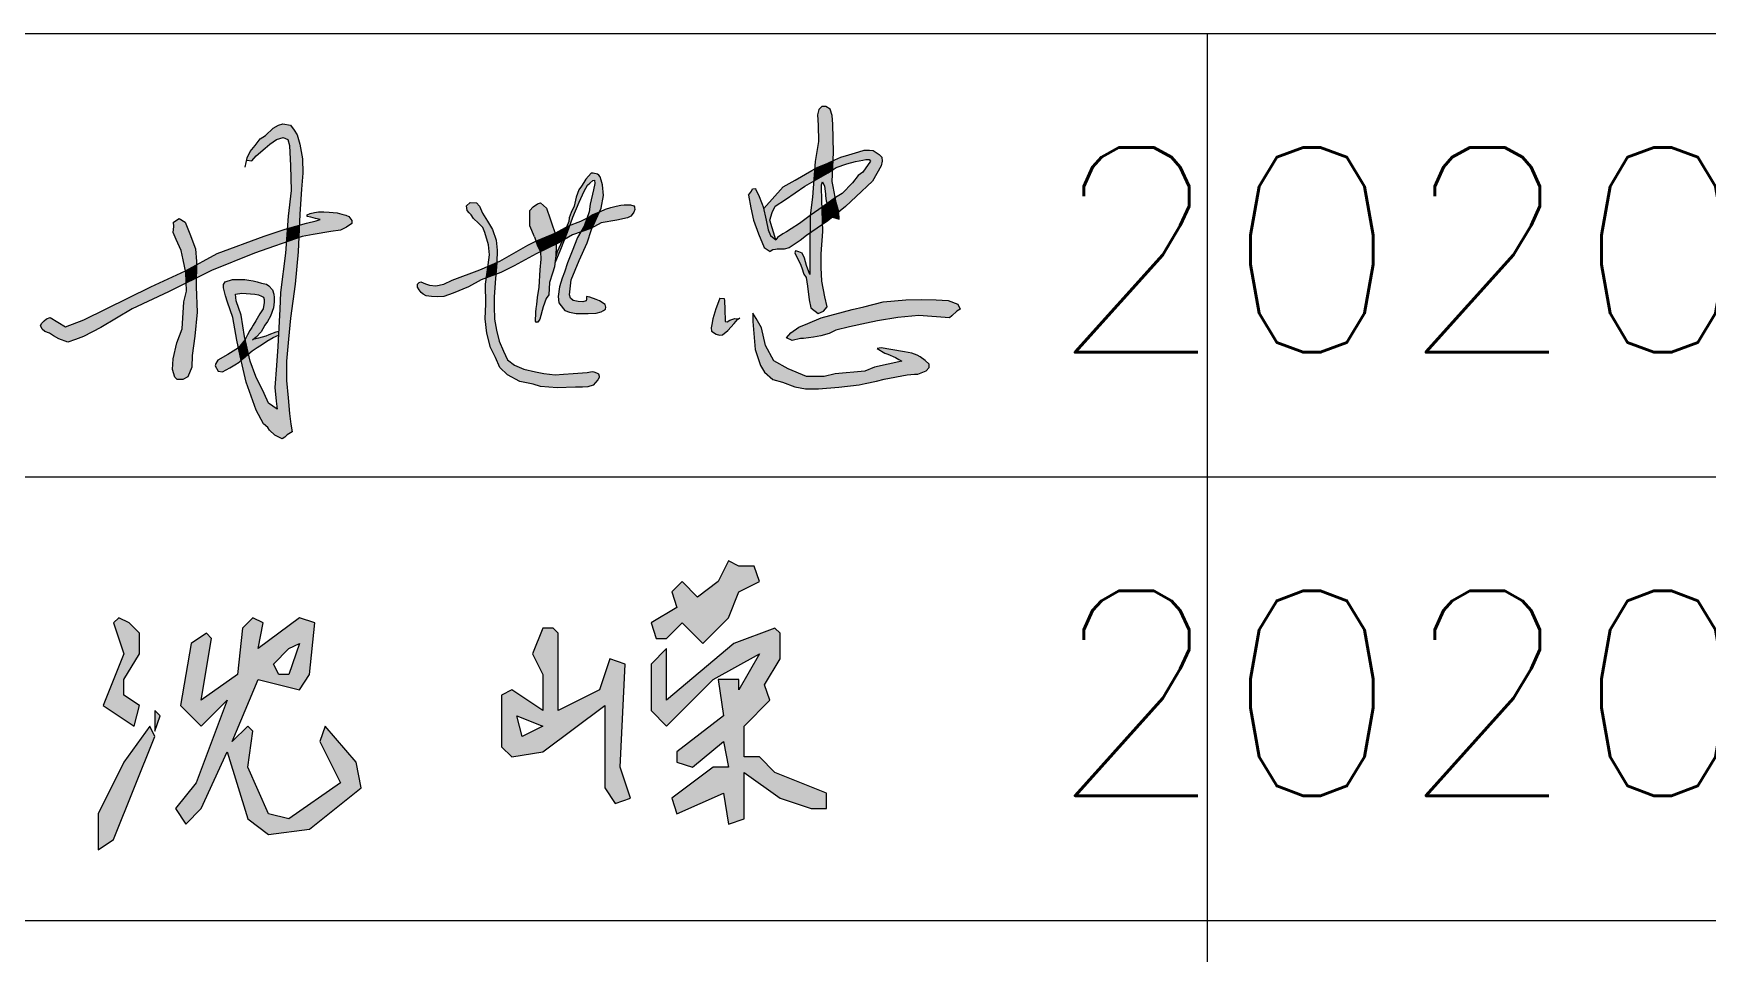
# Model space of a CAD drawing. Header units: millimetres. Extents: x 865490 to 879904, y 39442 to 44891.
# Drawn here: x 869411.67 to 869436.21, y 39489.41 to 39502.9 of the extents above; entities that cross this region are included whole.
import ezdxf
from ezdxf.enums import TextEntityAlignment as Align

# ---------------------------------------------------------------- set-up
doc = ezdxf.new("R2010")
doc.units = ezdxf.units.MM
doc.header["$LTSCALE"] = 1000
doc.header["$MEASUREMENT"] = 0
doc.layers.add('HATCH', color=8, linetype='Continuous')
doc.styles.add('ECEC_TQ', font='txt_l.shx', dxfattribs={"bigfont": 'hztxt_l.shx'})

msp = doc.modelspace()

# ---------------------------------------------------------------- hatches: boundary and pattern name
at = {"linetype": 'Continuous'}
h = msp.add_hatch(color=256, dxfattribs=at)
h.paths.add_polyline_path([(869420.047, 39493.051), (869420.047, 39491.841), (869420.198, 39491.614), (869420.425, 39491.69), (869420.274, 39492.144), (869420.349, 39493.656), (869420.123, 39493.732), (869419.971, 39493.278), (869419.366, 39492.975), (869419.366, 39494.11), (869419.291, 39494.185), (869419.139, 39494.185), (869418.988, 39493.807), (869419.139, 39493.505), (869419.139, 39492.975), (869418.686, 39493.278), (869418.534, 39493.202), (869418.534, 39492.446), (869418.686, 39492.295), (869419.139, 39492.37)])
h.paths.add_polyline_path([(869419.139, 39492.749), (869418.837, 39492.597), (869418.761, 39492.9)], flags=16)
h.paths.add_polyline_path([(869421.862, 39494.337), (869422.013, 39494.715), (869422.316, 39494.866), (869422.24, 39495.093), (869422.013, 39495.093), (869421.862, 39495.169), (869421.711, 39494.866), (869421.408, 39494.639), (869421.181, 39494.866), (869421.03, 39494.715), (869421.106, 39494.488), (869420.728, 39494.261), (869420.803, 39494.034), (869420.954, 39494.034), (869421.181, 39494.261), (869421.484, 39493.959)])
h.paths.add_polyline_path([(869422.618, 39493.732), (869422.618, 39494.11), (869422.543, 39494.185), (869421.938, 39493.959), (869420.954, 39493.127), (869420.954, 39493.883), (869420.728, 39493.656), (869420.728, 39492.975), (869420.954, 39492.749), (869421.635, 39493.429), (869422.316, 39493.807), (869422.013, 39493.278), (869422.013, 39493.429), (869421.711, 39493.429), (869421.786, 39492.9), (869421.106, 39492.37), (869421.106, 39492.219), (869421.333, 39492.144), (869421.786, 39492.522), (869421.862, 39492.144), (869421.635, 39492.144), (869421.03, 39491.69), (869421.106, 39491.463), (869421.786, 39491.765), (869421.862, 39491.312), (869422.089, 39491.387), (869422.089, 39492.068), (869422.618, 39491.69), (869423.072, 39491.539), (869423.299, 39491.539), (869423.299, 39491.765), (869422.543, 39492.068), (869422.316, 39492.295), (869422.089, 39492.295), (869422.089, 39492.749), (869422.467, 39493.127), (869422.391, 39493.354)])
h = msp.add_hatch(color=256, dxfattribs=at)
h.paths.add_polyline_path([(869412.999, 39493.202), (869412.999, 39493.429), (869413.226, 39493.807), (869413.226, 39494.11), (869413.075, 39494.261), (869412.924, 39494.337), (869412.848, 39494.261), (869412.999, 39493.807), (869412.697, 39493.051), (869413.151, 39492.749), (869413.226, 39493.051)])
h.paths.add_polyline_path([(869413.529, 39492.9), (869413.453, 39492.975), (869413.453, 39492.673)])
h.paths.add_polyline_path([(869413.453, 39492.597), (869413.378, 39492.749), (869412.999, 39492.219), (869412.621, 39491.463), (869412.621, 39490.934), (869412.848, 39491.085)])
h.paths.add_polyline_path([(869414.966, 39493.429), (869415.571, 39493.278), (869415.722, 39493.505), (869415.798, 39494.261), (869415.571, 39494.337), (869414.966, 39493.883), (869415.041, 39494.261), (869414.89, 39494.337), (869414.739, 39494.185), (869414.663, 39493.505), (869414.134, 39493.127), (869414.285, 39494.034), (869414.209, 39494.11), (869413.983, 39493.959), (869413.831, 39493.051), (869414.134, 39492.749), (869414.512, 39493.127), (869414.058, 39491.917), (869413.756, 39491.539), (869413.907, 39491.312), (869414.134, 39491.539), (869414.512, 39492.37), (869414.814, 39491.387), (869415.117, 39491.16), (869415.722, 39491.236), (869416.478, 39491.841), (869416.403, 39492.219), (869415.949, 39492.749), (869415.873, 39492.522), (869416.176, 39491.917), (869415.419, 39491.387), (869415.117, 39491.463), (869414.814, 39492.144), (869414.89, 39492.673), (869414.814, 39492.749), (869414.588, 39492.522)])
h.paths.add_polyline_path([(869415.193, 39493.656), (869415.419, 39493.883), (869415.571, 39493.959), (869415.419, 39493.505), (869415.268, 39493.505)], flags=16)
at = {"layer": 'HATCH'}
for points in [[(869423.393, 39501.568), (869423.382, 39501.697), (869423.351, 39501.789), (869423.288, 39501.831), (869423.228, 39501.831), (869423.186, 39501.785), (869423.168, 39501.708), (869423.175, 39501.557), (869423.182, 39501.315), (869423.133, 39501.025), (869423.125, 39500.914), (869423.172, 39500.94), (869423.316, 39500.999), (869423.394, 39501.037), (869423.4, 39501.154)], [(869415.601, 39500.619), (869415.622, 39500.854), (869415.619, 39501.06), (869415.579, 39501.279), (869415.537, 39501.415), (869415.497, 39501.484), (869415.44, 39501.554), (869415.328, 39501.575), (869415.264, 39501.556), (869415.189, 39501.511), (869415.074, 39501.404), (869414.997, 39501.353), (869414.925, 39501.26), (869414.85, 39501.172), (869414.807, 39501.076), (869414.799, 39501.041), (869414.873, 39501.033), (869414.937, 39501.108), (869415.068, 39501.219), (869415.136, 39501.279), (869415.237, 39501.347), (869415.335, 39501.374), (869415.402, 39501.347), (869415.429, 39501.259), (869415.442, 39500.959), (869415.449, 39500.599), (869415.405, 39500.22), (869415.393, 39500.04), (869415.571, 39500.091), (869415.577, 39500.249)], [(869423.394, 39501.037), (869423.316, 39500.999), (869423.172, 39500.94), (869423.125, 39500.914), (869423.112, 39500.737), (869423.324, 39500.859), (869423.387, 39500.9)], [(869424.107, 39501.085), (869424.068, 39501.127), (869423.98, 39501.184), (869423.928, 39501.19), (869423.851, 39501.187), (869423.77, 39501.165), (869423.624, 39501.121), (869423.51, 39501.089), (869423.421, 39501.05), (869423.394, 39501.037), (869423.387, 39500.9), (869423.441, 39500.935), (869423.596, 39500.988), (869423.722, 39501.021), (869423.83, 39501.044), (869423.876, 39501.052), (869423.925, 39501.051), (869423.942, 39501.026), (869423.831, 39500.866), (869423.764, 39500.816), (869423.677, 39500.712), (869423.529, 39500.555), (869423.428, 39500.495), (869423.442, 39500.424), (869423.48, 39500.286), (869423.575, 39500.363), (869423.734, 39500.509), (869423.974, 39500.737), (869424.098, 39500.96), (869424.114, 39501.03)], [(869419.671, 39500.426), (869419.744, 39500.586), (869419.793, 39500.677), (869419.829, 39500.708), (869419.871, 39500.743), (869419.896, 39500.748), (869419.904, 39500.7), (869419.885, 39500.606), (869419.833, 39500.399), (869419.819, 39500.284), (869419.789, 39500.197), (869419.803, 39500.204), (869419.873, 39500.244), (869419.97, 39500.285), (869419.994, 39500.339), (869420.031, 39500.524), (869420.015, 39500.679), (869419.996, 39500.752), (869419.979, 39500.796), (869419.961, 39500.821), (869419.941, 39500.836), (869419.88, 39500.854), (869419.849, 39500.854), (869419.772, 39500.765), (869419.74, 39500.717), (869419.707, 39500.663), (869419.669, 39500.606), (869419.628, 39500.498), (869419.598, 39500.369), (869419.555, 39500.274), (869419.525, 39500.199), (869419.52, 39500.142), (869419.488, 39500.062), (869419.516, 39500.078), (869419.535, 39500.085), (869419.578, 39500.207)], [(869422.698, 39500.468), (869422.981, 39500.661), (869423.112, 39500.737), (869423.125, 39500.914), (869423.082, 39500.889), (869422.837, 39500.749), (869422.662, 39500.653), (869422.377, 39500.333), (869422.416, 39500.165), (869422.444, 39500.023), (869422.478, 39499.938), (869422.555, 39499.877), (869422.467, 39500.161), (869422.5, 39500.277), (869422.545, 39500.367)], [(869423.387, 39500.9), (869423.324, 39500.859), (869423.112, 39500.737), (869423.095, 39500.498), (869423.059, 39500.234), (869423.233, 39500.351), (869423.229, 39500.463), (869423.224, 39500.646), (869423.226, 39500.679), (869423.241, 39500.725), (869423.269, 39500.661), (869423.282, 39500.55), (869423.284, 39500.52), (869423.291, 39500.447), (869423.306, 39500.404), (869423.428, 39500.495), (869423.396, 39500.655), (869423.379, 39500.732)], [(869422.371, 39500.361), (869422.355, 39500.4), (869422.3, 39500.536), (869422.264, 39500.606), (869422.256, 39500.628), (869422.213, 39500.621), (869422.197, 39500.589), (869422.155, 39500.531), (869422.187, 39500.344), (869422.23, 39500.162), (869422.302, 39499.964), (869422.383, 39499.762), (869422.47, 39499.704), (869422.512, 39499.73), (869422.548, 39499.735), (869422.573, 39499.737), (869422.624, 39499.737), (869422.678, 39499.738), (869422.75, 39499.758), (869422.911, 39499.863), (869423.005, 39499.94), (869423.058, 39499.976), (869423.059, 39500.234), (869422.901, 39500.112), (869422.782, 39500.038), (869422.712, 39499.994), (869422.656, 39499.964), (869422.582, 39499.91), (869422.555, 39499.877), (869422.478, 39499.938), (869422.444, 39500.023), (869422.416, 39500.165)], [(869416.264, 39500.063), (869416.338, 39500.114), (869416.34, 39500.157), (869416.297, 39500.215), (869416.251, 39500.238), (869416.193, 39500.252), (869416.125, 39500.269), (869416.01, 39500.281), (869415.93, 39500.285), (869415.853, 39500.285), (869415.793, 39500.275), (869415.732, 39500.262), (869415.684, 39500.242), (869415.688, 39500.217), (869415.74, 39500.205), (869415.808, 39500.188), (869415.878, 39500.174), (869415.816, 39500.155), (869415.674, 39500.12), (869415.571, 39500.091), (869415.564, 39499.906), (869415.61, 39499.922), (869415.773, 39499.955), (869416.031, 39499.999), (869416.173, 39500.015)], [(869418.454, 39499.871), (869418.402, 39500.028), (869418.328, 39500.15), (869418.258, 39500.264), (869418.211, 39500.369), (869418.169, 39500.417), (869418.073, 39500.422), (869418.02, 39500.373), (869418.03, 39500.307), (869418.06, 39500.273), (869418.088, 39500.242), (869418.125, 39500.189), (869418.195, 39500.118), (869418.261, 39500.056), (869418.292, 39499.981), (869418.346, 39499.804), (869418.359, 39499.653), (869418.339, 39499.509), (869418.337, 39499.489), (869418.464, 39499.543), (869418.469, 39499.722)], [(869419.248, 39500.184), (869419.196, 39500.341), (869419.104, 39500.417), (869419.06, 39500.405), (869418.996, 39500.357), (869418.951, 39500.305), (869418.951, 39500.22), (869418.951, 39500.08), (869419.016, 39499.92), (869419.039, 39499.853), (869419.049, 39499.858), (869419.319, 39499.972)], [(869419.97, 39500.285), (869419.873, 39500.244), (869419.803, 39500.204), (869419.789, 39500.197), (869419.747, 39500.076), (869419.697, 39499.989), (869419.844, 39500.041), (869419.868, 39500.053)], [(869420.381, 39500.199), (869420.429, 39500.224), (869420.45, 39500.246), (869420.472, 39500.282), (869420.487, 39500.32), (869420.486, 39500.348), (869420.483, 39500.359), (869420.473, 39500.372), (869420.426, 39500.388), (869420.333, 39500.388), (869420.283, 39500.381), (869420.213, 39500.368), (869420.136, 39500.351), (869420.06, 39500.324), (869419.983, 39500.291), (869419.97, 39500.285), (869419.868, 39500.053), (869419.995, 39500.122), (869420.223, 39500.165)], [(869423.233, 39500.351), (869423.059, 39500.234), (869423.058, 39499.976), (869423.24, 39500.101)], [(869423.337, 39500.27), (869423.304, 39500.385), (869423.306, 39500.404), (869423.25, 39500.363), (869423.233, 39500.351), (869423.24, 39500.101), (869423.317, 39500.154), (869423.386, 39500.209)], [(869423.442, 39500.424), (869423.428, 39500.495), (869423.428, 39500.495), (869423.306, 39500.404), (869423.304, 39500.385), (869423.337, 39500.27), (869423.386, 39500.209), (869423.48, 39500.286)], [(869423.48, 39500.286), (869423.386, 39500.209), (869423.484, 39500.179)], [(869414.051, 39499.743), (869413.967, 39499.965), (869413.897, 39500.132), (869413.809, 39500.188), (869413.727, 39500.132), (869413.732, 39500.069), (869413.721, 39499.981), (869413.764, 39499.882), (869413.839, 39499.717), (869413.868, 39499.583), (869413.903, 39499.419), (869414.063, 39499.508), (869414.064, 39499.559)], [(869414.912, 39499.681), (869415.379, 39499.843), (869415.393, 39500.04), (869415.364, 39500.031), (869415.057, 39499.93), (869414.368, 39499.676), (869414.063, 39499.508), (869414.06, 39499.314), (869414.283, 39499.425)], [(869415.571, 39500.091), (869415.393, 39500.04), (869415.379, 39499.843), (869415.564, 39499.906)], [(869419.488, 39500.062), (869419.332, 39499.978), (869419.319, 39499.972), (869419.34, 39499.91), (869419.337, 39499.814), (869419.374, 39499.832), (869419.425, 39499.861)], [(869419.791, 39499.83), (869419.855, 39500.026), (869419.868, 39500.053), (869419.844, 39500.041), (869419.697, 39499.989), (869419.649, 39499.907), (869419.571, 39499.708), (869419.5, 39499.539), (869419.456, 39499.402), (869419.421, 39499.315), (869419.382, 39499.188), (869419.366, 39499.046), (869419.375, 39498.951), (869419.442, 39498.865), (869419.463, 39498.839), (869419.531, 39498.813), (869419.63, 39498.795), (869419.696, 39498.794), (869419.804, 39498.794), (869419.922, 39498.798), (869419.993, 39498.821), (869420.028, 39498.837), (869420.058, 39498.857), (869420.063, 39498.888), (869420.055, 39498.925), (869419.973, 39498.981), (869419.924, 39499), (869419.83, 39499.035), (869419.779, 39499.043), (869419.779, 39499.004), (869419.776, 39498.98), (869419.724, 39498.967), (869419.656, 39498.969), (869419.586, 39498.988), (869419.548, 39499.018), (869419.532, 39499.068), (869419.556, 39499.288), (869419.674, 39499.574)], [(869419.535, 39500.085), (869419.516, 39500.078), (869419.488, 39500.062), (869419.425, 39499.861), (869419.457, 39499.879), (869419.5, 39499.987)], [(869419.747, 39500.076), (869419.789, 39500.197), (869419.699, 39500.148), (869419.535, 39500.085), (869419.5, 39499.987), (869419.457, 39499.879), (869419.577, 39499.947), (869419.697, 39499.989)], [(869423.243, 39499.995), (869423.24, 39500.101), (869423.058, 39499.976), (869423.056, 39499.708), (869423.055, 39499.495), (869423.056, 39499.365), (869423.004, 39499.498), (869422.975, 39499.605), (869422.94, 39499.68), (869422.892, 39499.7), (869422.865, 39499.711), (869422.844, 39499.714), (869422.836, 39499.684), (869422.852, 39499.639), (869422.911, 39499.527), (869422.938, 39499.467), (869422.968, 39499.372), (869423.002, 39499.322), (869423.018, 39499.195), (869423.046, 39498.996), (869423.069, 39498.879), (869423.174, 39498.795), (869423.255, 39498.831), (869423.31, 39498.895), (869423.275, 39499.042), (869423.229, 39499.271), (869423.218, 39499.47), (869423.218, 39499.671)], [(869414.85, 39498.096), (869414.826, 39498.201), (869414.75, 39498.136), (869414.717, 39498.108), (869414.718, 39498.107), (869414.793, 39497.789), (869414.937, 39497.377), (869415.046, 39497.177), (869415.108, 39497.124), (869415.134, 39497.083), (869415.211, 39497.014), (869415.321, 39496.959), (869415.359, 39496.984), (869415.394, 39497.017), (869415.467, 39497.062), (869415.445, 39497.171), (869415.428, 39497.332), (869415.409, 39497.559), (869415.381, 39497.812), (869415.384, 39498.098), (869415.413, 39498.42), (869415.441, 39498.728), (869415.51, 39499.223), (869415.556, 39499.699), (869415.564, 39499.906), (869415.379, 39499.843), (869415.368, 39499.68), (869415.294, 39499.103), (869415.287, 39498.86), (869415.277, 39498.678), (869415.257, 39498.313), (869415.237, 39498.034), (869415.214, 39497.713), (869415.233, 39497.511), (869415.247, 39497.393), (869415.12, 39497.483), (869415.055, 39497.625), (869414.935, 39497.872)], [(869419.041, 39499.669), (869419.104, 39499.7), (869419.061, 39499.787), (869419.039, 39499.853), (869418.922, 39499.796), (869418.51, 39499.563), (869418.464, 39499.543), (869418.452, 39499.371), (869418.523, 39499.397), (869418.72, 39499.495)], [(869419.332, 39499.647), (869419.337, 39499.814), (869419.104, 39499.7), (869419.11, 39499.591), (869419.095, 39499.433), (869419.08, 39499.181), (869419.055, 39499.029), (869419.047, 39498.926), (869419.036, 39498.868), (869419.034, 39498.817), (869419.034, 39498.773), (869419.028, 39498.716), (869419.029, 39498.688), (869419.033, 39498.675), (869419.041, 39498.668), (869419.067, 39498.67), (869419.097, 39498.713), (869419.146, 39498.894), (869419.188, 39499.014), (869419.228, 39499.07), (869419.24, 39499.251), (869419.28, 39499.387), (869419.312, 39499.479)], [(869419.34, 39499.91), (869419.319, 39499.972), (869419.049, 39499.858), (869419.039, 39499.853), (869419.061, 39499.787), (869419.104, 39499.7), (869419.337, 39499.814)], [(869419.457, 39499.879), (869419.425, 39499.861), (869419.352, 39499.697), (869419.331, 39499.632), (869419.32, 39499.538), (869419.402, 39499.738)], [(869418.464, 39499.543), (869418.337, 39499.489), (869418.313, 39499.319), (869418.452, 39499.371)], [(869413.119, 39498.865), (869413.651, 39499.111), (869413.912, 39499.241), (869413.908, 39499.396), (869413.903, 39499.419), (869413.392, 39499.188), (869412.412, 39498.704), (869412.143, 39498.601), (869411.92, 39498.739), (869411.867, 39498.716), (869411.832, 39498.69), (869411.797, 39498.655), (869411.778, 39498.618), (869411.803, 39498.564), (869411.842, 39498.533), (869411.908, 39498.506), (869411.968, 39498.467), (869412.044, 39498.424), (869412.178, 39498.376), (869412.29, 39498.414), (869412.409, 39498.457), (869412.663, 39498.589)], [(869414.073, 39498.814), (869414.057, 39499.188), (869414.06, 39499.314), (869413.912, 39499.241), (869413.915, 39499.125), (869413.877, 39498.967), (869413.852, 39498.569), (869413.773, 39498.364), (869413.721, 39498.132), (869413.712, 39497.974), (869413.746, 39497.861), (869413.778, 39497.83), (869413.863, 39497.83), (869413.938, 39497.866), (869413.994, 39498.01), (869413.999, 39498.179), (869414.039, 39498.463)], [(869414.063, 39499.508), (869413.903, 39499.419), (869413.908, 39499.396), (869413.912, 39499.241), (869414.06, 39499.314)], [(869415.126, 39499.201), (869415.088, 39499.224), (869415.018, 39499.241), (869414.954, 39499.261), (869414.896, 39499.275), (869414.832, 39499.285), (869414.771, 39499.292), (869414.674, 39499.292), (869414.589, 39499.292), (869414.485, 39499.261), (869414.458, 39499.221), (869414.458, 39499.17), (869414.488, 39499.056), (869414.519, 39498.961), (869414.596, 39498.736), (869414.653, 39498.405), (869414.678, 39498.29), (869414.776, 39498.414), (869414.766, 39498.457), (869414.72, 39498.769), (869414.646, 39498.979), (869414.637, 39499.079), (869414.729, 39499.094), (869414.92, 39499.077), (869414.974, 39499.07), (869415.015, 39499.051), (869415.046, 39499.036), (869415.057, 39499.001), (869415.057, 39498.957), (869415.039, 39498.864), (869414.992, 39498.79), (869414.935, 39498.69), (869414.896, 39498.625), (869414.874, 39498.588), (869414.846, 39498.545), (869414.813, 39498.484), (869414.776, 39498.414), (869414.826, 39498.201), (869414.881, 39498.249), (869414.952, 39498.297), (869415.033, 39498.347), (869415.094, 39498.392), (869415.185, 39498.442), (869415.266, 39498.479), (869415.269, 39498.535), (869415.233, 39498.525), (869415.13, 39498.486), (869415.087, 39498.468), (869414.976, 39498.438), (869414.911, 39498.424), (869414.94, 39498.446), (869415.011, 39498.527), (869415.038, 39498.57), (869415.065, 39498.624), (869415.102, 39498.678), (869415.149, 39498.756), (869415.193, 39498.88), (869415.2, 39498.965), (869415.2, 39499.029), (869415.196, 39499.079), (869415.179, 39499.143)], [(869418.234, 39499.289), (869418.313, 39499.319), (869418.337, 39499.489), (869418.216, 39499.437), (869417.813, 39499.282), (869417.689, 39499.224), (869417.571, 39499.202), (869417.479, 39499.212), (869417.418, 39499.228), (869417.352, 39499.261), (869417.325, 39499.252), (869417.305, 39499.226), (869417.302, 39499.183), (869417.326, 39499.142), (869417.356, 39499.105), (869417.386, 39499.078), (869417.431, 39499.056), (869417.509, 39499.046), (869417.6, 39499.04), (869417.688, 39499.046), (869417.824, 39499.094), (869418.051, 39499.188)], [(869418.426, 39498.897), (869418.428, 39499.037), (869418.443, 39499.244), (869418.452, 39499.371), (869418.313, 39499.319), (869418.3, 39499.224), (869418.306, 39498.939), (869418.296, 39498.715), (869418.317, 39498.506), (869418.374, 39498.298), (869418.444, 39498.15), (869418.509, 39498.003), (869418.622, 39497.897), (869418.803, 39497.8), (869418.996, 39497.758), (869419.107, 39497.723), (869419.352, 39497.708), (869419.619, 39497.715), (869419.723, 39497.717), (869419.798, 39497.722), (869419.876, 39497.746), (869419.948, 39497.822), (869419.966, 39497.858), (869419.966, 39497.875), (869419.954, 39497.912), (869419.926, 39497.926), (869419.89, 39497.939), (869419.862, 39497.944), (869419.791, 39497.932), (869419.587, 39497.918), (869419.444, 39497.905), (869419.321, 39497.894), (869419.156, 39497.914), (869419.033, 39497.94), (869418.861, 39497.98), (869418.723, 39498.036), (869418.622, 39498.114), (869418.562, 39498.241), (869418.499, 39498.388), (869418.462, 39498.552), (869418.432, 39498.711)], [(869421.945, 39498.647), (869421.995, 39498.707), (869422.013, 39498.719), (869421.955, 39498.722), (869421.882, 39498.697), (869421.842, 39498.672), (869421.814, 39498.677), (869421.812, 39498.705), (869421.812, 39498.742), (869421.807, 39498.8), (869421.807, 39498.843), (869421.807, 39498.903), (869421.804, 39498.938), (869421.804, 39498.983), (869421.799, 39499.013), (869421.734, 39499.018), (869421.714, 39498.966), (869421.676, 39498.865), (869421.631, 39498.715), (869421.616, 39498.635), (869421.606, 39498.587), (869421.613, 39498.537), (869421.681, 39498.494), (869421.731, 39498.479), (869421.772, 39498.481), (869421.852, 39498.544)], [(869422.343, 39498.584), (869422.267, 39498.724), (869422.216, 39498.798), (869422.219, 39498.68), (869422.254, 39498.267), (869422.329, 39498.031), (869422.389, 39497.933), (869422.51, 39497.828), (869422.651, 39497.788), (869422.836, 39497.719), (869422.991, 39497.693), (869423.181, 39497.691), (869423.477, 39497.715), (869423.778, 39497.749), (869423.867, 39497.77), (869424.03, 39497.804), (869424.143, 39497.834), (869424.479, 39497.897), (869424.586, 39497.905), (869424.636, 39497.905), (869424.757, 39497.957), (869424.803, 39498.006), (869424.805, 39498.054), (869424.743, 39498.104), (869424.672, 39498.159), (869424.626, 39498.187), (869424.549, 39498.213), (869424.442, 39498.235), (869424.243, 39498.267), (869424.1, 39498.294), (869424.04, 39498.28), (869424.154, 39498.215), (869424.198, 39498.197), (869424.311, 39498.151), (869424.36, 39498.12), (869424.404, 39498.098), (869424.004, 39498.011), (869423.858, 39497.952), (869423.424, 39497.913), (869423.262, 39497.873), (869423.005, 39497.873), (869422.737, 39497.984), (869422.524, 39498.103), (869422.402, 39498.324)], [(869423.634, 39498.6), (869423.883, 39498.656), (869424.046, 39498.686), (869424.345, 39498.737), (869424.65, 39498.768), (869425.103, 39498.73), (869425.136, 39498.763), (869425.21, 39498.831), (869425.256, 39498.859), (869425.223, 39498.931), (869425.083, 39498.984), (869424.907, 39498.997), (869424.686, 39499.002), (869424.462, 39498.994), (869424.128, 39498.964), (869423.845, 39498.895), (869423.672, 39498.852), (869423.221, 39498.734), (869423.025, 39498.65), (869422.893, 39498.594), (869422.776, 39498.51), (869422.713, 39498.439), (869422.797, 39498.399), (869422.919, 39498.427), (869422.96, 39498.429), (869423.105, 39498.45), (869423.217, 39498.467), (869423.336, 39498.503), (869423.433, 39498.549)], [(869414.776, 39498.414), (869414.678, 39498.29), (869414.717, 39498.108), (869414.75, 39498.136), (869414.826, 39498.201)], [(869414.717, 39498.108), (869414.678, 39498.29), (869414.522, 39498.195), (869414.374, 39498.11), (869414.346, 39498.064), (869414.337, 39498.027), (869414.383, 39497.949), (869414.444, 39497.938), (869414.552, 39497.997), (869414.626, 39498.043), (869414.687, 39498.082)]]:
    msp.add_hatch(color=256, dxfattribs=at).paths.add_polyline_path(points)

# ---------------------------------------------------------------- linework, layer by layer
for p, q in [((869393.883, 39502.9), (869503.883, 39502.9)), ((869428.883, 39470.4), (869428.883, 39502.9)), ((869393.883, 39496.4), (869448.883, 39496.4)), ((869393.883, 39489.9), (869448.883, 39489.9))]:
    msp.add_line(p, q)
for points in [[(869423.304, 39500.385), (869423.337, 39500.27), (869423.386, 39500.209), (869423.484, 39500.179), (869423.48, 39500.286), (869423.442, 39500.424), (869423.396, 39500.655), (869423.379, 39500.732), (869423.4, 39501.154), (869423.393, 39501.568), (869423.382, 39501.697), (869423.351, 39501.789), (869423.288, 39501.831), (869423.228, 39501.831), (869423.186, 39501.785), (869423.168, 39501.708), (869423.175, 39501.557), (869423.182, 39501.315), (869423.133, 39501.025), (869423.095, 39500.498), (869423.059, 39500.234), (869423.056, 39499.708), (869423.055, 39499.495), (869423.056, 39499.365), (869423.004, 39499.498), (869422.975, 39499.605), (869422.94, 39499.68)], [(869414.775, 39500.942), (869414.807, 39501.076), (869414.85, 39501.172), (869414.925, 39501.26), (869414.997, 39501.353), (869415.074, 39501.404), (869415.189, 39501.511), (869415.264, 39501.556), (869415.328, 39501.575), (869415.44, 39501.554), (869415.497, 39501.484), (869415.537, 39501.415), (869415.579, 39501.279), (869415.619, 39501.06), (869415.622, 39500.854), (869415.601, 39500.619), (869415.577, 39500.249), (869415.556, 39499.699), (869415.51, 39499.223), (869415.441, 39498.728), (869415.413, 39498.42), (869415.384, 39498.098), (869415.381, 39497.812), (869415.409, 39497.559), (869415.428, 39497.332), (869415.445, 39497.171), (869415.467, 39497.062), (869415.394, 39497.017), (869415.359, 39496.984), (869415.321, 39496.959), (869415.211, 39497.014), (869415.134, 39497.083), (869415.108, 39497.124), (869415.046, 39497.177), (869414.937, 39497.377), (869414.793, 39497.789), (869414.718, 39498.107), (869414.653, 39498.405), (869414.596, 39498.736), (869414.519, 39498.961), (869414.488, 39499.056), (869414.458, 39499.17), (869414.458, 39499.221), (869414.485, 39499.261), (869414.485, 39499.261), (869414.589, 39499.292), (869414.674, 39499.292), (869414.674, 39499.292), (869414.771, 39499.292), (869414.832, 39499.285), (869414.896, 39499.275), (869414.954, 39499.261), (869415.018, 39499.241), (869415.088, 39499.224), (869415.126, 39499.201), (869415.179, 39499.143), (869415.196, 39499.079), (869415.2, 39499.029), (869415.2, 39498.965), (869415.193, 39498.88), (869415.149, 39498.756), (869415.102, 39498.678), (869415.065, 39498.624), (869415.038, 39498.57), (869415.011, 39498.527), (869415.011, 39498.527), (869414.94, 39498.446), (869414.883, 39498.402)], [(869414.799, 39501.041), (869414.873, 39501.033), (869414.873, 39501.033), (869414.937, 39501.108), (869415.068, 39501.219), (869415.136, 39501.279), (869415.237, 39501.347), (869415.335, 39501.374), (869415.335, 39501.374), (869415.402, 39501.347), (869415.429, 39501.259), (869415.442, 39500.959), (869415.449, 39500.599), (869415.405, 39500.22), (869415.368, 39499.68), (869415.294, 39499.103), (869415.287, 39498.86), (869415.277, 39498.678), (869415.257, 39498.313), (869415.237, 39498.034), (869415.214, 39497.713), (869415.233, 39497.511), (869415.247, 39497.393), (869415.247, 39497.393), (869415.12, 39497.483), (869415.055, 39497.625), (869414.935, 39497.872), (869414.85, 39498.096), (869414.766, 39498.457), (869414.72, 39498.769), (869414.646, 39498.979), (869414.637, 39499.079), (869414.637, 39499.079), (869414.729, 39499.094), (869414.92, 39499.077), (869414.92, 39499.077), (869414.974, 39499.07), (869415.015, 39499.051), (869415.046, 39499.036), (869415.057, 39499.001), (869415.057, 39498.957), (869415.039, 39498.864), (869414.992, 39498.79), (869414.935, 39498.69), (869414.896, 39498.625), (869414.874, 39498.588), (869414.846, 39498.545), (869414.813, 39498.484), (869414.776, 39498.414), (869414.678, 39498.29), (869414.522, 39498.195), (869414.374, 39498.11), (869414.346, 39498.064), (869414.337, 39498.027), (869414.383, 39497.949), (869414.444, 39497.938), (869414.552, 39497.997), (869414.626, 39498.043), (869414.687, 39498.082), (869414.75, 39498.136), (869414.881, 39498.249), (869414.952, 39498.297), (869415.033, 39498.347), (869415.094, 39498.392), (869415.185, 39498.442), (869415.266, 39498.479)], [(869422.155, 39500.531), (869422.197, 39500.589), (869422.213, 39500.621), (869422.213, 39500.621), (869422.256, 39500.628), (869422.264, 39500.606), (869422.3, 39500.536), (869422.355, 39500.4), (869422.371, 39500.361), (869422.416, 39500.165), (869422.444, 39500.023), (869422.478, 39499.938), (869422.555, 39499.877), (869422.467, 39500.161), (869422.5, 39500.277), (869422.545, 39500.367), (869422.698, 39500.468), (869422.981, 39500.661), (869423.324, 39500.859), (869423.441, 39500.935), (869423.596, 39500.988), (869423.722, 39501.021), (869423.83, 39501.044), (869423.876, 39501.052), (869423.925, 39501.051), (869423.942, 39501.026), (869423.831, 39500.866), (869423.764, 39500.816), (869423.677, 39500.712), (869423.529, 39500.555), (869423.428, 39500.495), (869423.25, 39500.363), (869423.059, 39500.234), (869422.901, 39500.112), (869422.782, 39500.038), (869422.712, 39499.994), (869422.656, 39499.964), (869422.582, 39499.91), (869422.555, 39499.877)], [(869422.377, 39500.333), (869422.662, 39500.653), (869422.837, 39500.749), (869423.082, 39500.889), (869423.172, 39500.94), (869423.316, 39500.999), (869423.421, 39501.05), (869423.51, 39501.089), (869423.624, 39501.121), (869423.77, 39501.165), (869423.851, 39501.187), (869423.928, 39501.19), (869423.98, 39501.184), (869424.068, 39501.127), (869424.107, 39501.085), (869424.114, 39501.03), (869424.098, 39500.96), (869423.974, 39500.737), (869423.734, 39500.509), (869423.575, 39500.363), (869423.317, 39500.154), (869423.005, 39499.94), (869422.911, 39499.863), (869422.75, 39499.758), (869422.678, 39499.738), (869422.624, 39499.737), (869422.573, 39499.737), (869422.548, 39499.735), (869422.512, 39499.73), (869422.47, 39499.704)], [(869419.32, 39499.538), (869419.402, 39499.738), (869419.5, 39499.987), (869419.578, 39500.207), (869419.671, 39500.426), (869419.744, 39500.586), (869419.793, 39500.677), (869419.829, 39500.708), (869419.871, 39500.743), (869419.896, 39500.748), (869419.904, 39500.7), (869419.885, 39500.606), (869419.833, 39500.399), (869419.819, 39500.284), (869419.747, 39500.076), (869419.649, 39499.907), (869419.571, 39499.708), (869419.5, 39499.539), (869419.456, 39499.402), (869419.421, 39499.315), (869419.382, 39499.188), (869419.366, 39499.046), (869419.375, 39498.951), (869419.442, 39498.865), (869419.463, 39498.839), (869419.531, 39498.813), (869419.63, 39498.795), (869419.696, 39498.794), (869419.804, 39498.794), (869419.922, 39498.798), (869419.993, 39498.821), (869420.028, 39498.837), (869420.058, 39498.857), (869420.063, 39498.888), (869420.055, 39498.925), (869419.973, 39498.981), (869419.924, 39499), (869419.83, 39499.035), (869419.779, 39499.043), (869419.779, 39499.004), (869419.776, 39498.98), (869419.724, 39498.967), (869419.656, 39498.969), (869419.586, 39498.988), (869419.548, 39499.018), (869419.532, 39499.068), (869419.556, 39499.288), (869419.674, 39499.574), (869419.791, 39499.83), (869419.855, 39500.026), (869419.994, 39500.339), (869420.031, 39500.524), (869420.015, 39500.679), (869419.996, 39500.752), (869419.979, 39500.796), (869419.961, 39500.821), (869419.941, 39500.836), (869419.88, 39500.854), (869419.849, 39500.854), (869419.772, 39500.765), (869419.74, 39500.717), (869419.707, 39500.663), (869419.669, 39500.606), (869419.628, 39500.498), (869419.598, 39500.369), (869419.555, 39500.274), (869419.525, 39500.199), (869419.52, 39500.142)], [(869422.155, 39500.531), (869422.187, 39500.344), (869422.23, 39500.162), (869422.302, 39499.964), (869422.383, 39499.762), (869422.47, 39499.704)], [(869422.94, 39499.68), (869422.892, 39499.7), (869422.865, 39499.711), (869422.844, 39499.714), (869422.836, 39499.684), (869422.852, 39499.639), (869422.911, 39499.527), (869422.938, 39499.467), (869422.968, 39499.372), (869423.002, 39499.322), (869423.018, 39499.195), (869423.046, 39498.996), (869423.069, 39498.879), (869423.174, 39498.795), (869423.255, 39498.831), (869423.31, 39498.895), (869423.31, 39498.895), (869423.275, 39499.042), (869423.229, 39499.271), (869423.218, 39499.47), (869423.218, 39499.671), (869423.243, 39499.995), (869423.229, 39500.463), (869423.224, 39500.646), (869423.226, 39500.679), (869423.241, 39500.725), (869423.241, 39500.725), (869423.269, 39500.661), (869423.282, 39500.55), (869423.284, 39500.52), (869423.291, 39500.447), (869423.306, 39500.404), (869423.304, 39500.385)], [(869411.92, 39498.739), (869412.143, 39498.601), (869412.412, 39498.704), (869413.392, 39499.188), (869413.903, 39499.419), (869414.368, 39499.676), (869415.057, 39499.93), (869415.364, 39500.031), (869415.674, 39500.12), (869415.816, 39500.155), (869415.878, 39500.174), (869415.808, 39500.188), (869415.74, 39500.205), (869415.688, 39500.217), (869415.688, 39500.217), (869415.684, 39500.242), (869415.732, 39500.262), (869415.793, 39500.275), (869415.853, 39500.285), (869415.93, 39500.285), (869416.01, 39500.281), (869416.125, 39500.269), (869416.193, 39500.252), (869416.251, 39500.238), (869416.297, 39500.215), (869416.34, 39500.157), (869416.338, 39500.114), (869416.264, 39500.063), (869416.173, 39500.015), (869416.031, 39499.999), (869415.773, 39499.955), (869415.61, 39499.922), (869414.912, 39499.681), (869414.283, 39499.425), (869413.651, 39499.111), (869413.119, 39498.865), (869412.663, 39498.589), (869412.409, 39498.457), (869412.29, 39498.414), (869412.178, 39498.376), (869412.044, 39498.424), (869411.968, 39498.467), (869411.908, 39498.506), (869411.842, 39498.533), (869411.803, 39498.564), (869411.778, 39498.618), (869411.797, 39498.655), (869411.832, 39498.69), (869411.867, 39498.716), (869411.92, 39498.739)], [(869420.473, 39500.372), (869420.483, 39500.359), (869420.486, 39500.348), (869420.487, 39500.32), (869420.472, 39500.282), (869420.45, 39500.246), (869420.429, 39500.224), (869420.381, 39500.199), (869420.223, 39500.165), (869419.995, 39500.122), (869419.844, 39500.041), (869419.577, 39499.947), (869419.374, 39499.832), (869419.041, 39499.669), (869418.72, 39499.495), (869418.523, 39499.397), (869418.234, 39499.289), (869418.051, 39499.188), (869417.824, 39499.094), (869417.688, 39499.046), (869417.6, 39499.04), (869417.509, 39499.046), (869417.431, 39499.056), (869417.386, 39499.078), (869417.356, 39499.105), (869417.326, 39499.142), (869417.302, 39499.183), (869417.305, 39499.226), (869417.325, 39499.252), (869417.352, 39499.261)], [(869417.352, 39499.261), (869417.418, 39499.228), (869417.479, 39499.212), (869417.571, 39499.202), (869417.689, 39499.224), (869417.813, 39499.282), (869418.216, 39499.437), (869418.51, 39499.563), (869418.922, 39499.796), (869419.049, 39499.858), (869419.332, 39499.978), (869419.516, 39500.078), (869419.699, 39500.148), (869419.803, 39500.204), (869419.873, 39500.244), (869419.983, 39500.291), (869420.06, 39500.324), (869420.136, 39500.351), (869420.213, 39500.368), (869420.283, 39500.381), (869420.333, 39500.388), (869420.426, 39500.388), (869420.426, 39500.388), (869420.473, 39500.372)], [(869418.03, 39500.307), (869418.02, 39500.373), (869418.073, 39500.422), (869418.169, 39500.417), (869418.211, 39500.369), (869418.258, 39500.264), (869418.328, 39500.15), (869418.402, 39500.028), (869418.454, 39499.871), (869418.469, 39499.722), (869418.464, 39499.543), (869418.443, 39499.244), (869418.428, 39499.037), (869418.426, 39498.897), (869418.432, 39498.711), (869418.462, 39498.552), (869418.499, 39498.388), (869418.562, 39498.241), (869418.622, 39498.114), (869418.723, 39498.036), (869418.861, 39497.98), (869419.033, 39497.94), (869419.156, 39497.914), (869419.321, 39497.894), (869419.444, 39497.905), (869419.587, 39497.918), (869419.791, 39497.932), (869419.862, 39497.944), (869419.89, 39497.939), (869419.926, 39497.926), (869419.954, 39497.912), (869419.966, 39497.875), (869419.966, 39497.858), (869419.948, 39497.822), (869419.876, 39497.746), (869419.798, 39497.722), (869419.723, 39497.717), (869419.619, 39497.715), (869419.352, 39497.708), (869419.107, 39497.723), (869418.996, 39497.758), (869418.803, 39497.8), (869418.622, 39497.897), (869418.509, 39498.003), (869418.444, 39498.15), (869418.374, 39498.298), (869418.317, 39498.506), (869418.296, 39498.715), (869418.306, 39498.939), (869418.3, 39499.224), (869418.339, 39499.509), (869418.359, 39499.653), (869418.346, 39499.804), (869418.292, 39499.981), (869418.261, 39500.056), (869418.195, 39500.118), (869418.125, 39500.189), (869418.088, 39500.242), (869418.06, 39500.273), (869418.03, 39500.307)], [(869419.016, 39499.92), (869418.951, 39500.08), (869418.951, 39500.22), (869418.951, 39500.305), (869418.996, 39500.357), (869419.06, 39500.405), (869419.104, 39500.417), (869419.196, 39500.341), (869419.248, 39500.184), (869419.34, 39499.91), (869419.332, 39499.647), (869419.312, 39499.479), (869419.28, 39499.387), (869419.24, 39499.251), (869419.228, 39499.07), (869419.188, 39499.014), (869419.146, 39498.894), (869419.097, 39498.713), (869419.067, 39498.67), (869419.041, 39498.668)], [(869413.727, 39500.132), (869413.809, 39500.188), (869413.897, 39500.132), (869413.967, 39499.965), (869414.051, 39499.743), (869414.064, 39499.559), (869414.057, 39499.188), (869414.073, 39498.814), (869414.039, 39498.463), (869413.999, 39498.179), (869413.994, 39498.01), (869413.938, 39497.866), (869413.863, 39497.83), (869413.778, 39497.83), (869413.746, 39497.861), (869413.712, 39497.974), (869413.721, 39498.132), (869413.773, 39498.364), (869413.852, 39498.569), (869413.877, 39498.967), (869413.915, 39499.125), (869413.908, 39499.396), (869413.868, 39499.583), (869413.839, 39499.717), (869413.764, 39499.882), (869413.721, 39499.981), (869413.732, 39500.069), (869413.727, 39500.132)], [(869419.52, 39500.142), (869419.488, 39500.062), (869419.425, 39499.861), (869419.352, 39499.697), (869419.331, 39499.632)], [(869419.016, 39499.92), (869419.061, 39499.787), (869419.104, 39499.7), (869419.11, 39499.591), (869419.095, 39499.433), (869419.08, 39499.181), (869419.055, 39499.029), (869419.047, 39498.926), (869419.036, 39498.868), (869419.034, 39498.817), (869419.034, 39498.773), (869419.028, 39498.716), (869419.029, 39498.688)], [(869421.734, 39499.018), (869421.714, 39498.966), (869421.676, 39498.865), (869421.631, 39498.715), (869421.616, 39498.635), (869421.606, 39498.587), (869421.613, 39498.537), (869421.613, 39498.537), (869421.681, 39498.494), (869421.731, 39498.479), (869421.772, 39498.481), (869421.852, 39498.544), (869421.945, 39498.647), (869421.995, 39498.707), (869422.03, 39498.73)], [(869421.734, 39499.018), (869421.799, 39499.013), (869421.804, 39498.983), (869421.804, 39498.938), (869421.807, 39498.903), (869421.807, 39498.843), (869421.807, 39498.8), (869421.812, 39498.742), (869421.812, 39498.705), (869421.814, 39498.677), (869421.814, 39498.677), (869421.842, 39498.672), (869421.882, 39498.697), (869421.955, 39498.722), (869421.955, 39498.722), (869422.013, 39498.719)], [(869422.216, 39498.798), (869422.219, 39498.68), (869422.254, 39498.267), (869422.329, 39498.031), (869422.389, 39497.933), (869422.51, 39497.828), (869422.651, 39497.788), (869422.836, 39497.719), (869422.991, 39497.693), (869423.181, 39497.691), (869423.477, 39497.715), (869423.778, 39497.749), (869423.867, 39497.77), (869424.03, 39497.804), (869424.143, 39497.834), (869424.479, 39497.897), (869424.586, 39497.905), (869424.636, 39497.905), (869424.757, 39497.957), (869424.803, 39498.006), (869424.805, 39498.054), (869424.743, 39498.104), (869424.672, 39498.159), (869424.626, 39498.187), (869424.549, 39498.213), (869424.442, 39498.235), (869424.243, 39498.267), (869424.1, 39498.294), (869424.04, 39498.28), (869424.04, 39498.28), (869424.04, 39498.28), (869424.154, 39498.215), (869424.198, 39498.197), (869424.311, 39498.151), (869424.36, 39498.12), (869424.404, 39498.098), (869424.004, 39498.011), (869423.858, 39497.952), (869423.424, 39497.913), (869423.262, 39497.873), (869423.005, 39497.873), (869422.737, 39497.984), (869422.524, 39498.103), (869422.402, 39498.324), (869422.343, 39498.584), (869422.267, 39498.724), (869422.216, 39498.798)], [(869422.776, 39498.51), (869422.893, 39498.594), (869423.025, 39498.65), (869423.221, 39498.734), (869423.672, 39498.852), (869423.845, 39498.895), (869424.128, 39498.964), (869424.462, 39498.994), (869424.686, 39499.002), (869424.907, 39498.997), (869425.083, 39498.984), (869425.223, 39498.931), (869425.223, 39498.931), (869425.256, 39498.859), (869425.21, 39498.831), (869425.136, 39498.763), (869425.103, 39498.73), (869425.103, 39498.73), (869424.65, 39498.768), (869424.345, 39498.737), (869424.046, 39498.686), (869423.883, 39498.656), (869423.634, 39498.6), (869423.433, 39498.549), (869423.336, 39498.503), (869423.217, 39498.467), (869423.105, 39498.45), (869422.96, 39498.429), (869422.919, 39498.427), (869422.797, 39498.399), (869422.713, 39498.439), (869422.776, 39498.51), (869422.776, 39498.51)], [(869419.029, 39498.688), (869419.033, 39498.675), (869419.041, 39498.668)], [(869414.911, 39498.424), (869414.911, 39498.424), (869414.976, 39498.438), (869415.087, 39498.468), (869415.13, 39498.486), (869415.233, 39498.525), (869415.269, 39498.535)]]:
    msp.add_lwpolyline(points)
at = {"linetype": 'Continuous', "elevation": 2318108.623}
for points in [[(869422.013, 39495.093), (869421.862, 39495.169), (869421.711, 39494.866), (869421.408, 39494.639), (869421.181, 39494.866), (869421.03, 39494.715), (869421.106, 39494.488), (869420.728, 39494.261), (869420.803, 39494.034), (869420.954, 39494.034), (869421.181, 39494.261), (869421.484, 39493.959), (869421.862, 39494.337), (869422.013, 39494.715), (869422.316, 39494.866), (869422.24, 39495.093), (869422.013, 39495.093)], [(869413.075, 39494.261), (869412.924, 39494.337), (869412.848, 39494.261), (869412.999, 39493.807), (869412.697, 39493.051), (869413.151, 39492.749), (869413.226, 39493.051), (869412.999, 39493.202), (869412.999, 39493.429), (869413.226, 39493.807), (869413.226, 39494.11), (869413.075, 39494.261)], [(869415.041, 39494.261), (869414.89, 39494.337), (869414.739, 39494.185), (869414.663, 39493.505), (869414.134, 39493.127), (869414.285, 39494.034), (869414.209, 39494.11), (869413.983, 39493.959), (869413.831, 39493.051), (869414.134, 39492.749), (869414.512, 39493.127), (869414.058, 39491.917), (869413.756, 39491.539), (869413.907, 39491.312), (869414.134, 39491.539), (869414.512, 39492.37), (869414.814, 39491.387), (869415.117, 39491.16), (869415.722, 39491.236), (869416.478, 39491.841), (869416.403, 39492.219), (869415.949, 39492.749), (869415.873, 39492.522), (869416.176, 39491.917), (869415.419, 39491.387), (869415.117, 39491.463), (869414.814, 39492.144), (869414.89, 39492.673), (869414.814, 39492.749), (869414.588, 39492.522), (869414.966, 39493.429), (869415.571, 39493.278), (869415.722, 39493.505), (869415.798, 39494.261), (869415.571, 39494.337), (869414.966, 39493.883), (869415.041, 39494.261)], [(869419.366, 39494.11), (869419.291, 39494.185), (869419.139, 39494.185), (869418.988, 39493.807), (869419.139, 39493.505), (869419.139, 39492.975), (869418.686, 39493.278), (869418.534, 39493.202), (869418.534, 39492.446), (869418.686, 39492.295), (869419.139, 39492.37), (869420.047, 39493.051), (869420.047, 39491.841), (869420.198, 39491.614), (869420.425, 39491.69), (869420.274, 39492.144), (869420.349, 39493.656), (869420.123, 39493.732), (869419.971, 39493.278), (869419.366, 39492.975), (869419.366, 39494.11)], [(869422.618, 39494.11), (869422.543, 39494.185), (869421.938, 39493.959), (869420.954, 39493.127), (869420.954, 39493.883), (869420.728, 39493.656), (869420.728, 39492.975), (869420.954, 39492.749), (869421.635, 39493.429), (869422.316, 39493.807), (869422.013, 39493.278), (869422.013, 39493.429), (869421.711, 39493.429), (869421.786, 39492.9), (869421.106, 39492.37), (869421.106, 39492.219), (869421.333, 39492.144), (869421.786, 39492.522), (869421.862, 39492.144), (869421.635, 39492.144), (869421.03, 39491.69), (869421.106, 39491.463), (869421.786, 39491.765), (869421.862, 39491.312), (869422.089, 39491.387), (869422.089, 39492.068), (869422.618, 39491.69), (869423.072, 39491.539), (869423.299, 39491.539), (869423.299, 39491.765), (869422.543, 39492.068), (869422.316, 39492.295), (869422.089, 39492.295), (869422.089, 39492.749), (869422.467, 39493.127), (869422.391, 39493.354), (869422.618, 39493.732), (869422.618, 39494.11)], [(869415.419, 39493.883), (869415.571, 39493.959), (869415.419, 39493.505), (869415.268, 39493.505), (869415.193, 39493.656), (869415.419, 39493.883)], [(869413.529, 39492.9), (869413.453, 39492.975), (869413.453, 39492.673), (869413.529, 39492.9)], [(869418.761, 39492.9), (869419.139, 39492.749), (869418.837, 39492.597), (869418.761, 39492.9)], [(869413.453, 39492.597), (869413.378, 39492.749), (869412.999, 39492.219), (869412.621, 39491.463), (869412.621, 39490.934), (869412.848, 39491.085), (869413.453, 39492.597)]]:
    msp.add_lwpolyline(points, dxfattribs=at)

# ---------------------------------------------------------------- texts
at = {"style": 'ECEC_TQ'}
for p in [(869438.127, 39499.728), (869438.127, 39493.228)]:
    msp.add_attdef('2020.04.30', text=' ', height=3, dxfattribs=at).set_placement(p, align=Align.MIDDLE)

doc.saveas('drawing.dxf')
